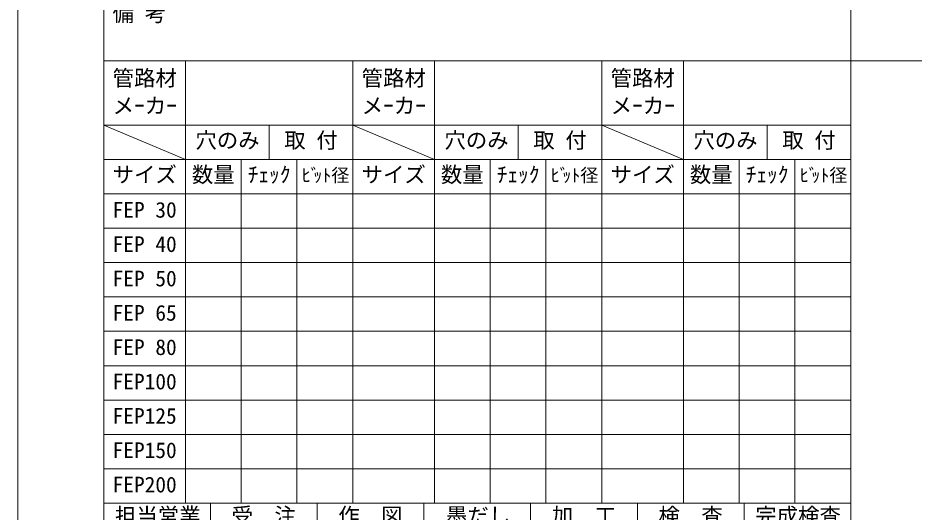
# Model space of a CAD drawing. Units: millimetres, scale not verified. Extents: x -3712 to 3712, y -2625 to 2625.
# Drawn here: x -3712 to -1103, y -1439 to 0 of the extents above; entities that cross this region are included whole.
import ezdxf
from ezdxf.enums import TextEntityAlignment as Align

# ---------------------------------------------------------------- set-up
doc = ezdxf.new("R2010")
doc.units = ezdxf.units.MM
doc.header["$LTSCALE"] = 25
for name, color, linetype, lineweight in [('0-0_D-TTL', 7, 'Continuous', 9), ('0-1_Defpoints', 7, 'Continuous', 9), ('0-2_D-TTL-FRAM1', 134, 'Continuous', 9), ('0-3_D-TTL-TXT', 7, 'Continuous', 9), ('0-4_D-STR-TXT', 7, 'Continuous', 9), ('0-5_0', 134, 'Continuous', 9)]:
    doc.layers.add(name, color=color, linetype=linetype, lineweight=lineweight)
doc.styles.add('ＭＳ ゴシック', font='')
doc.styles.get('ＭＳ ゴシック').set_extended_font_data('MS Gothic')

# ---------------------------------------------------------------- blocks, each defined once
blk = doc.blocks.new('A$C4DE05FD1')
at = {"layer": '0-0_D-TTL', "color": 134}
blk.add_line((5000, 98750), (5000, 5000), dxfattribs=at)
at = {"layer": '0-1_Defpoints', "color": 134}
blk.add_line((0, 105000), (0, 0), dxfattribs=at)
blk = doc.blocks.new('A$C4C6C5A58')
at = {"layer": '0-4_D-STR-TXT', "style": 'ＭＳ ゴシック'}
for s, p in [('ﾋﾞ', (0, -148)), ('ｯﾄ径', (676, -148))]:
    blk.add_text(s, height=769.6, dxfattribs=at).set_placement(p, align=Align.BOTTOM_LEFT)
blk = doc.blocks.new('A$C43AD63AA')
at = {"layer": '0-2_D-TTL-FRAM1'}
for p, q in [((0, 25750), (0, 0)), ((4750, 25750), (4750, 0)), ((0, 22000), (14500, 22000)), ((0, 22000), (4750, 20000)), ((9625, 22000), (9625, 20000)), ((0, 20000), (14500, 20000)), ((8000, 20000), (8000, 0)), ((11250, 20000), (11250, 0)), ((0, 18000), (14500, 18000)), ((0, 16000), (14500, 16000)), ((0, 14000), (14500, 14000)), ((0, 12000), (14500, 12000)), ((0, 10000), (14500, 10000)), ((0, 8000), (14500, 8000)), ((0, 6000), (14500, 6000)), ((0, 4000), (14500, 4000)), ((0, 2000), (14500, 2000)), ((0, 0), (14500, 0))]:
    blk.add_line(p, q, dxfattribs=at)
blk.add_lwpolyline([(0, 25750), (14500, 25750), (14500, 0)], dxfattribs=at)
at = {"layer": '0-3_D-TTL-TXT'}
blk.add_blockref('A$C4C6C5A58', (11525, 18621), dxfattribs=at)
at = {"layer": '0-3_D-TTL-TXT', "style": 'ＭＳ ゴシック'}
for s, p in [('管路材', (514.8, 24020.2)), ('メｰカｰ', (514.8, 22411)), ('穴のみ', (5334.8, 20395.2)), ('取 付', (10510.6, 20395.2)), ('サイズ', (514.8, 18395.2)), ('数量', (5129.8, 18395.2)), ('ﾁｪｯｸ', (8379.8, 18395.2))]:
    blk.add_text(s, height=914, dxfattribs=at).set_placement(p, align=Align.BOTTOM_LEFT)
blk = doc.blocks.new('A$C77D93FA8')
at = {"layer": '0-3_D-TTL-TXT', "style": 'ＭＳ ゴシック'}
for s, p in [('FEP 30', (514.8, 16345.2)), ('FEP 40', (514.8, 14345.2)), ('FEP 50', (514.8, 12345.2)), ('FEP 65', (514.8, 10345.2)), ('FEP 80', (514.8, 8345.2)), ('FEP100', (514.8, 6345.2)), ('FEP125', (514.8, 4345.2)), ('FEP150', (514.8, 2345.2)), ('FEP200', (514.8, 345.2))]:
    blk.add_text(s, height=914, dxfattribs=at).set_placement(p, align=Align.BOTTOM_LEFT)
blk = doc.blocks.new('A$C70677664')
at = {"layer": '0-2_D-TTL-FRAM1'}
for p, q in [((0, 60937.5), (54375, 60937.5)), ((0, 60937.5), (0, 0)), ((54375, 60937.5), (54375, 0)), ((0, 56250), (54375, 56250)), ((0, 24062.5), (54375, 24062.5)), ((7767.9, 24062.5), (7767.9, 14062.5)), ((15535.7, 24062.5), (15535.7, 14062.5)), ((23303.6, 24062.5), (23303.6, 14062.5)), ((31071.4, 24062.5), (31071.4, 14062.5)), ((38839.3, 24062.5), (38839.3, 14062.5)), ((46607.1, 24062.5), (46607.1, 14062.5)), ((0, 21875), (54375, 21875)), ((0, 14062.5), (54375, 14062.5)), ((34062.5, 14062.5), (34062.5, 0)), ((34062.5, 10937.5), (54375, 10937.5)), ((625, 9375), (33125, 9375)), ((625, 4687.5), (33125, 4687.5)), ((0, 0), (54375, 0))]:
    blk.add_line(p, q, dxfattribs=at)
at = {"layer": '0-3_D-TTL-TXT', "style": 'ＭＳ ゴシック'}
for s, height, p in [('備 考', 1143, (643.5, 58775.3)), ('担当営業', 1143, (810.4, 22231.8)), ('受\u3000注', 1143, (9304.7, 22231.8)), ('作\u3000図', 1143, (17072.6, 22231.8)), ('墨だし', 1143, (24913, 22231.8)), ('加\u3000工', 1143, (32608.3, 22231.8)), ('検\u3000査', 1143, (40376.1, 22231.8)), ('完成検査', 1143, (47417.6, 22231.8)), ('お 客 様 ご 確 認 欄', 1203, (36054.1, 11722.2)), ('積込予定日:', 1503, (1460.3, 10731.1)), ('年  月  日', 1503, (43052, 7606.1)), ('納\u3000\u3000\u3000期:', 1503, (1460.3, 6043.6)), ('印', 1954, (50449.1, 1269.3)), ('作\u3000\u3000\u3000図:', 1503, (1460.3, 1356.1))]:
    blk.add_text(s, height=height, dxfattribs=at).set_placement(p, align=Align.BOTTOM_LEFT)

msp = doc.modelspace()

# ---------------------------------------------------------------- linework, layer by layer
at = {"layer": '0-5_0'}
msp.add_line((-1287.5, -125), (3462.48, -125), dxfattribs=at)

# ---------------------------------------------------------------- block references
at = {"layer": '0-0_D-TTL'}
for name, p, xscale, yscale in [('A$C4DE05FD1', (-3712.5, -2625), 0.05, 0.05), ('A$C70677664', (-3462.5, -2375), 0.04, 0.04)]:
    msp.add_blockref(name, p, dxfattribs=dict(at, xscale=xscale, yscale=yscale))
at = {"layer": '0-2_D-TTL-FRAM1', "xscale": 0.05, "yscale": 0.05}
for p in [(-3462.5, -1412.5), (-2737.5, -1412.5), (-2012.5, -1412.5)]:
    msp.add_blockref('A$C43AD63AA', p, dxfattribs=at)
at = {"layer": '0-3_D-TTL-TXT', "xscale": 0.05, "yscale": 0.05}
msp.add_blockref('A$C77D93FA8', (-3462.5, -1412.5), dxfattribs=at)

doc.saveas('drawing.dxf')
